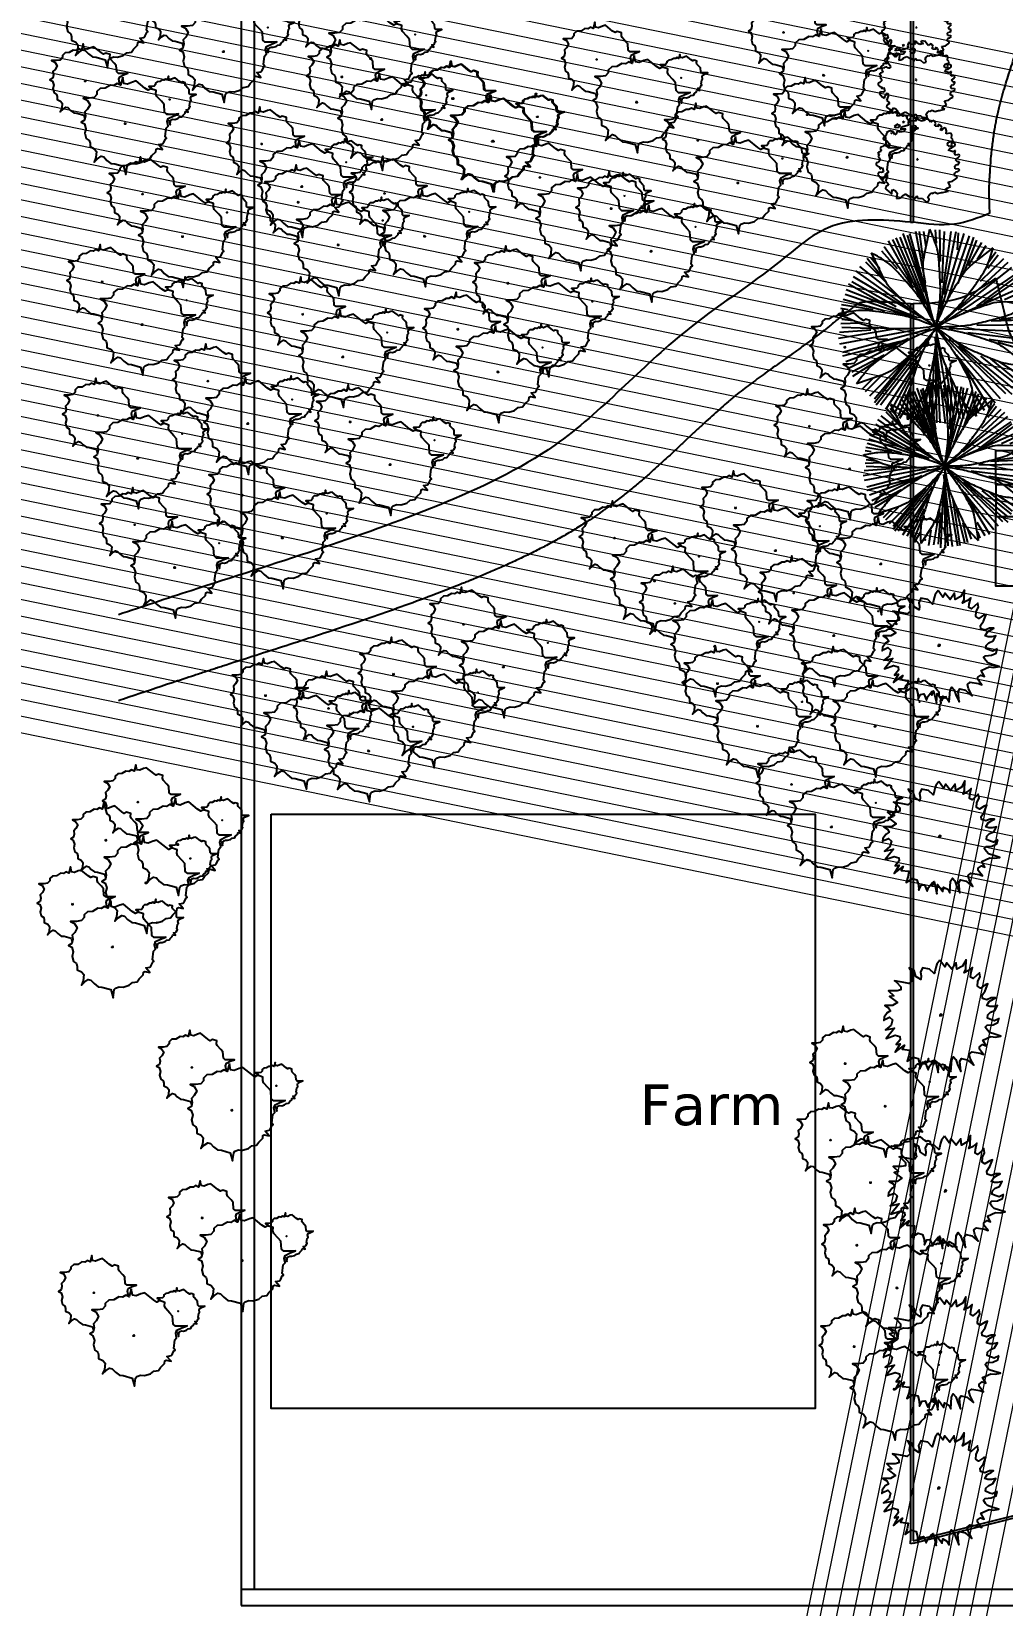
# Model space of a CAD drawing. Header units: millimetres. Extents: x -2023021 to 4454414, y -304659 to 993992.
# Drawn here: x -2023021 to -1963474, y -304659 to -208139 of the extents above; entities that cross this region are included whole.
import ezdxf

# ---------------------------------------------------------------- set-up
doc = ezdxf.new("R2010")
doc.units = ezdxf.units.MM
doc.header["$LTSCALE"] = 10
doc.header["$MEASUREMENT"] = 0
doc.layers.add('XL Transparent', color=253, linetype='Continuous')
doc.layers.add('zelen', color=69, linetype='Continuous')
doc.styles.get("Standard").update_dxf_attribs({"font": 'arial.ttf'})

# ---------------------------------------------------------------- blocks, each defined once
blk = doc.blocks.new('K12-2')
at = {"linetype": 'Continuous'}
for p, q in [((-110.2, 203.6), (-131.2, 190.2)), ((-131.2, 190.2), (-125.8, 183.5)), ((-125.8, 183.5), (-105.1, 186.5)), ((-111, 199.8), (-111, 199.8)), ((-95.4, 192.9), (-111, 199.8)), ((-105.1, 186.5), (-95.4, 192.9)), ((-88.1, 186.5), (-97.6, 176.8)), ((-67.3, 191.3), (-88.1, 186.5)), ((-75.8, 221.1), (-83.8, 215.1)), ((-83.8, 215.1), (-72.9, 214.1)), ((-72.9, 214.1), (-71.7, 220.1)), ((-47.9, 197.6), (-67.3, 191.3)), ((-44.2, 231.8), (-50.5, 213.2)), ((-50.5, 213.2), (-47.9, 197.6)), ((-39.4, 233.2), (-44.2, 231.8)), ((-36.4, 222.2), (-39.4, 233.2)), ((-7.3, 220.3), (-36.4, 222.2)), ((-21.4, 194.8), (-36.4, 183.8)), ((-36.4, 183.8), (-28.2, 170.2)), ((-3.9, 191.8), (-21.4, 194.8)), ((2.7, 240.4), (-16, 239.4)), ((-16, 239.4), (-2.9, 229.8)), ((-2.9, 229.8), (-7.3, 220.3)), ((-5.4, 176.8), (-3.9, 191.8)), ((8.5, 228.4), (2.7, 240.4)), ((26.9, 221), (8.5, 228.4)), ((49, 227.3), (26.9, 221)), ((37.2, 242.9), (32.8, 236)), ((32.8, 236), (49, 227.3)), ((63.4, 239.9), (37.2, 242.9)), ((60, 238.5), (63.4, 239.9)), ((78.2, 215.1), (60, 238.5)), ((93.3, 225.4), (78.2, 215.1)), ((104.7, 218.1), (93.3, 225.4)), ((104.4, 199), (110.7, 207.7)), ((106.8, 191.8), (104.4, 199)), ((110.7, 207.7), (104.7, 218.1)), ((128.2, 190), (106.8, 191.8)), ((138, 196), (121.7, 200.8)), ((121.7, 200.8), (128.2, 190)), ((135.7, 169.7), (144, 183.5)), ((144, 183.5), (138, 196)), ((-191.6, 127.6), (-198.2, 123.6)), ((-198.2, 123.6), (-192.1, 115.1)), ((-192.1, 115.1), (-186.3, 111.9)), ((-182.4, 133.1), (-191.6, 127.6)), ((-186.3, 111.9), (-175.4, 106.9)), ((-175.4, 145), (-182.4, 133.1)), ((-167.8, 158.9), (-178.2, 152.9)), ((-178.2, 152.9), (-177.3, 149.7)), ((-177.3, 149.7), (-175.4, 145)), ((-175.4, 106.9), (-161.2, 90.2)), ((-160.5, 162.6), (-167.8, 158.9)), ((-153.5, 166), (-160.5, 162.6)), ((-147.4, 162.3), (-153.5, 166)), ((-136.5, 159.1), (-147.4, 162.3)), ((-127.8, 140.5), (-136.5, 159.1)), ((-119.9, 146.4), (-127.8, 140.5)), ((-113.7, 163.2), (-119.9, 146.4)), ((-96.1, 157.5), (-113.7, 163.2)), ((-97.6, 176.8), (-63.8, 176.4)), ((-76.3, 160), (-96.1, 157.5)), ((-63.8, 176.4), (-76.3, 160)), ((-28.2, 170.2), (-12.6, 163.9)), ((-12.6, 163.9), (-5.4, 176.8)), ((145.4, 165.6), (135.7, 169.7)), ((157.2, 181.4), (145.4, 165.6)), ((167.4, 177.8), (157.2, 181.4)), ((171.9, 163.7), (167.4, 177.8)), ((170.3, 147.4), (171.9, 163.7)), ((194.8, 151.5), (170.3, 147.4)), ((176.5, 84.7), (184.3, 97.8)), ((184.3, 97.8), (204.7, 103.2)), ((202.5, 141.9), (194.8, 151.5)), ((200.1, 122.9), (202.5, 141.9)), ((211.3, 112.1), (200.1, 122.9)), ((206.5, 96.9), (200.9, 89.6)), ((204.7, 103.2), (211.3, 112.1)), ((222, 90), (206.5, 96.9)), ((-220, 39.8), (-228.5, 34.3)), ((-228.5, 34.3), (-219.3, 29.9)), ((-219.3, 29.9), (-225.6, 12.9)), ((-225.6, 12.9), (-218.6, 7.6)), ((-210.1, 44.4), (-220, 39.8)), ((-218.6, 7.6), (-213, -5.8)), ((-206.4, 74.1), (-213.7, 61.9)), ((-213.7, 61.9), (-206.6, 54.3)), ((-206.6, 54.3), (-210.1, 44.4)), ((-200.8, 69.6), (-206.4, 74.1)), ((-195, 75.5), (-200.8, 69.6)), ((-186.7, 79.2), (-195, 75.5)), ((-181.6, 78.5), (-186.7, 79.2)), ((-176.1, 74.4), (-181.6, 78.5)), ((-169, 72.7), (-176.1, 74.4)), ((-162.2, 73), (-169, 72.7)), ((-157.4, 80.3), (-162.2, 73)), ((-161.2, 90.2), (-157.4, 80.3)), ((6.3, 3.5), (0, 0)), ((0, 0), (2, -5.3)), ((5.1, -2.8), (8, 1.4)), ((188.7, 74.2), (176.5, 84.7)), ((181.9, 50.9), (194.6, 65.4)), ((183.9, 51.6), (181.9, 50.9)), ((204, 44.2), (183.9, 51.6)), ((204.5, 76.7), (188.7, 74.2)), ((194.6, 65.4), (203.8, 66.6)), ((200.9, 89.6), (198.2, 82.4)), ((198.2, 82.4), (204.5, 76.7)), ((203.8, 66.6), (222.9, 79)), ((210.8, 41.9), (204, 44.2)), ((224.6, 50.9), (210.8, 41.9)), ((218.3, 29.3), (224.6, 50.9)), ((229, 22.6), (218.3, 29.3)), ((222.9, 79), (222, 90)), ((225.2, -3), (235.1, 5.3)), ((242.8, 27), (229, 22.6)), ((235.1, 5.3), (248.9, 19.4)), ((248.9, 19.4), (242.8, 27)), ((-236.1, -22.1), (-236.3, -35.7)), ((-236.3, -35.7), (-224.6, -42.8)), ((-225.4, -18.7), (-236.1, -22.1)), ((-220.3, -75.8), (-226.3, -87.3)), ((-226.3, -87.3), (-211, -107.5)), ((-213, -5.8), (-225.4, -18.7)), ((-224.6, -42.8), (-216.4, -45.4)), ((-204.7, -78.3), (-220.3, -75.8)), ((-216.4, -45.4), (-213.2, -58.2)), ((-213.2, -58.2), (-201.3, -48.3)), ((-193.8, -74.2), (-204.7, -78.3)), ((-201.3, -48.3), (-199.7, -51.6)), ((-199.7, -51.6), (-193.8, -74.2)), ((-182.1, -94.6), (-179.7, -82.4)), ((-179.7, -82.4), (-172.2, -88.4)), ((-172.2, -88.4), (-172.2, -103.4)), ((2, -5.3), (5.1, -2.8)), ((217.3, -94.4), (220, -81.1)), ((220, -81.1), (228.8, -72.8)), ((220.7, -41.4), (229, -30.1)), ((222.5, -56), (220.7, -41.4)), ((242.9, -58), (222.5, -56)), ((235.1, -15.6), (225.2, -3)), ((228.8, -72.8), (237.1, -71.8)), ((229, -30.1), (240.7, -33.2)), ((247, -15.6), (235.1, -15.6)), ((237.1, -71.8), (248.7, -64.5)), ((240.7, -33.2), (247, -15.6)), ((248.7, -64.5), (242.9, -58)), ((-211, -107.5), (-195.5, -117.2)), ((-195.5, -117.2), (-190.7, -102)), ((-190.7, -102), (-182.1, -94.6)), ((-172.2, -103.4), (-183.1, -130.3)), ((-183.1, -130.3), (-170.9, -139.7)), ((-181.2, -159.5), (-182.9, -172.4)), ((-182.9, -172.4), (-162.4, -187.2)), ((-164.2, -150.3), (-181.2, -159.5)), ((-170.9, -139.7), (-164.2, -150.3)), ((-144.7, -186.7), (-138.7, -177)), ((-138.7, -177), (-124.3, -183.3)), ((165.1, -178.2), (175.1, -167.4)), ((183.1, -184.9), (165.1, -178.2)), ((175.1, -167.4), (194.5, -158)), ((181.4, -133.6), (206.7, -128)), ((194.5, -158), (181.4, -133.6)), ((206.7, -128), (225.9, -114.4)), ((233.4, -101.5), (217.3, -94.4)), ((225.9, -114.4), (232.4, -110.3)), ((232.4, -110.3), (233.4, -101.5)), ((-162.4, -187.2), (-144.5, -203.3)), ((-144.5, -203.3), (-144.7, -186.7)), ((-124.3, -183.3), (-113.9, -196.4)), ((-113.9, -196.4), (-118.2, -227.7)), ((-118.2, -227.7), (-103.4, -225.6)), ((-103.4, -225.6), (-87.6, -219.7)), ((-87.6, -219.7), (-85, -212.5)), ((-85, -212.5), (-63.4, -202.2)), ((-63.4, -202.2), (-60, -206.3)), ((-60, -206.3), (-40.6, -219.2)), ((-40.6, -219.2), (-32.1, -215.5)), ((-32.1, -215.5), (-15, -233)), ((-15, -233), (0.7, -213.7)), ((0.7, -213.7), (3.4, -226.1)), ((3.4, -226.1), (32.3, -227.9)), ((32.3, -227.9), (53.2, -247.3)), ((53.2, -247.3), (70.2, -243.2)), ((64.3, -218.5), (72.9, -207.5)), ((72.2, -232.3), (64.3, -218.5)), ((70.2, -243.2), (72.2, -232.3)), ((72.9, -207.5), (86.9, -196)), ((86.9, -196), (93.8, -199.9)), ((93.8, -199.9), (104, -192)), ((104, -192), (119.8, -199.8)), ((119.8, -199.8), (143.5, -194.3)), ((143.5, -194.3), (149.6, -193.4)), ((149.6, -193.4), (183.1, -184.9))]:
    blk.add_line(p, q, dxfattribs=at)
blk = doc.blocks.new('*U16')
for points in [[(0, 1540.256), (-77.4954, 1428.4452), (-106.5784, 1341.501), (-135.636, 1217.295), (-155.0162, 1167.6126), (-280.9748, 1291.8186), (-474.7514, 1329.0804), (-532.892, 1204.8744), (-513.5118, 1105.5096), (-523.1892, 1006.1194), (-658.8506, 1093.089), (-707.2884, 1254.5568), (-842.9244, 1329.0804), (-775.1064, 1204.8744), (-794.4866, 1093.089), (-765.429, 968.8576), (-852.6272, 894.334), (-1036.701, 931.5958), (-1249.8832, 968.8576), (-1191.7426, 931.5958), (-1075.4614, 807.3898), (-1075.4614, 720.4456), (-1182.0398, 695.6044), (-1414.5768, 695.6044), (-1269.238, 558.9524), (-1385.5192, 534.1112), (-1172.3624, 372.6434), (-1307.9984, 285.6992), (-1521.1552, 285.6992), (-1414.5768, 223.5962), (-1366.139, 136.652), (-1453.3372, 86.9442), (-1540.5354, -37.2618), (-1550.2382, -124.206), (-1501.775, -86.9442), (-1385.5192, -37.2618), (-1307.9984, -111.7854), (-1346.7588, -260.8326), (-1501.775, -385.064), (-1249.8832, -335.3816), (-1482.3948, -621.0554), (-1230.503, -534.1112), (-1104.5444, -571.373), (-1094.8416, -658.3172), (-1201.42, -794.9692), (-1094.8416, -770.128), (-1230.503, -1006.1194), (-978.5858, -807.3898), (-1036.701, -919.1752), (-823.5442, -944.0164), (-852.6272, -1105.4842), (-901.065, -1254.5568), (-726.6686, -1142.746), (-600.71, -1180.0078), (-561.9496, -1316.6598), (-552.2722, -1465.707), (-484.4542, -1329.0804), (-397.2306, -1316.6598), (-319.7352, -1490.5482), (-280.9748, -1391.1834), (-174.3964, -1254.5568), (-174.3964, -1353.9216), (-125.9586, -1229.7156), (-48.4378, -1565.0718), (-29.0576, -1304.2392), (116.2812, -1502.9688), (135.6614, -1378.7628), (251.9172, -1440.8658), (310.0578, -1540.2306), (329.438, -1217.295), (377.8758, -1130.3254), (445.6938, -1204.8744), (494.157, -1341.501), (581.3552, -1540.2306), (552.2722, -1254.5568), (600.71, -1180.0078), (755.7516, -1217.295), (891.3876, -1329.0804), (939.8254, -1366.3422), (842.9498, -1180.0078), (813.8668, -1055.8018), (891.3876, -993.6988), (1114.2472, -1030.9606), (1211.1228, -1068.2224), (1094.867, -919.1752), (1094.867, -857.0722), (1182.0652, -794.9692), (1278.9408, -832.231), (1191.7426, -670.7378), (1414.6022, -571.373), (1540.5608, -583.7936), (1685.8996, -558.9524), (1521.1806, -509.27), (1375.8418, -459.5876), (1317.7012, -397.4846), (1259.5606, -310.515), (1308.0238, -260.8326), (1472.7174, -248.412), (1608.3788, -186.309), (1637.4364, -74.5236)], [(1647.1392, -74.5236), (1511.4778, -136.6266), (1433.9824, -111.7854), (1317.7012, -62.103), (1327.404, 24.8412), (1404.8994, 99.3648), (1521.1806, 149.0726), (1598.676, 285.6992), (1482.4202, 260.858), (1385.5192, 260.858), (1298.321, 285.6992), (1366.139, 397.4846), (1472.7174, 459.5876), (1540.5608, 496.8494), (1424.2796, 496.8494), (1298.321, 447.167), (1182.0652, 484.4288), (1172.3624, 571.3984), (1259.5606, 695.6044), (1327.404, 881.9134), (1259.5606, 857.0722), (1123.9246, 770.128), (1046.4038, 819.8104), (1056.1066, 956.437), (1114.2472, 1080.6684), (1094.867, 1192.4538), (1017.3462, 1117.9302), (920.4452, 1030.9606), (852.6272, 1068.2478), (862.33, 1167.6126), (901.0904, 1341.501), (794.512, 1254.5568), (678.2308, 1192.4538), (716.9912, 1291.8186), (726.6686, 1552.6766), (629.793, 1378.7628), (474.7768, 1291.8186), (455.3966, 1465.7324), (329.438, 1291.8186), (184.0992, 1465.7324), (135.6614, 1353.9216), (0, 1540.256)]]:
    blk.add_lwpolyline(points)
blk.add_lwpolyline([(9.7028, 49.6824), (0, 0), (48.4378, 12.4206), (58.1406, 37.2618)], close=True)
blk = doc.blocks.new('Clump of Trees or Bushes - plan')
for points in [[(-10.993, 56.487), (-9.228, 58.426), (-10.144, 63.512), (-8.923, 67.033), (-3.43, 69.772), (2.673, 72.119), (-2.82, 71.728), (-10.449, 71.728), (-13.195, 74.075), (-13.806, 83.073), (-16.857, 86.594), (-22.045, 92.071), (-22.961, 94.81), (-22.656, 98.722), (-28.759, 100.678), (-31.811, 99.113), (-35.472, 101.461), (-45.543, 109.676), (-49.815, 108.503), (-55.308, 106.155), (-59.58, 106.938), (-60.801, 113.98), (-63.242, 104.982), (-67.209, 106.938), (-70.872, 104.59), (-74.839, 104.982), (-80.637, 101.461), (-86.435, 101.069), (-90.402, 97.548), (-90.402, 94.419), (-93.454, 90.898), (-98.947, 90.115), (-105.66, 90.115), (-101.083, 87.768), (-98.031, 82.682), (-100.778, 77.596), (-103.829, 74.466), (-103.219, 69.772), (-104.134, 65.077), (-108.102, 62.73), (-104.439, 60.774), (-102.609, 55.297), (-103.829, 50.211), (-102.303, 44.342), (-98.947, 41.995), (-98.031, 38.865), (-98.031, 34.953), (-93.148, 32.606), (-90.707, 29.476), (-91.317, 22.434), (-93.454, 17.348), (-89.487, 21.26), (-85.519, 23.999), (-82.468, 23.216), (-78.806, 19.304), (-74.228, 15.783), (-69.956, 15.392), (-59.886, 12.653), (-58.254, 7.074)], [(59.448, 5.262), (60.936, 4.858), (62.652, -1.011), (63.415, 4.858), (64.178, 5.836), (66.848, 6.814), (69.709, 6.569), (73.905, 7.792), (76.385, 9.748), (79.627, 10.237), (81.153, 12.438), (84.014, 15.127), (84.205, 17.084), (85.158, 17.573), (88.591, 16.839), (85.73, 20.262), (88.591, 20.751), (89.545, 21.974), (90.689, 24.174), (91.452, 24.663), (90.499, 25.886), (91.261, 31.999), (92.596, 33.466), (92.024, 36.645), (92.787, 38.845), (96.22, 40.557), (100.035, 42.024), (96.602, 41.779), (91.834, 41.779), (90.117, 43.246), (89.736, 48.871), (87.828, 51.071), (84.586, 54.494), (84.014, 56.206), (84.205, 58.651), (80.39, 59.873), (78.483, 58.895), (76.194, 60.362), (69.9, 65.497), (67.23, 64.764), (63.797, 63.297), (61.126, 63.786), (60.364, 68.187), (58.838, 62.563), (56.358, 63.786), (54.07, 62.319), (51.59, 62.563), (47.966, 60.362), (44.343, 60.118), (41.863, 57.917), (41.863, 55.961), (39.956, 53.761), (36.523, 53.272), (32.327, 53.272), (35.187, 51.805), (36.641, 49.381)]]:
    blk.add_lwpolyline(points)
for points in [[(-4.577, 66.508), (-7.629, 55.261), (-12.588, 57.706), (-17.166, 54.772), (-22.125, 55.261), (-29.372, 50.86), (-36.62, 50.371), (-41.579, 45.969), (-41.579, 42.057), (-45.393, 37.656), (-52.259, 36.678), (-60.651, 36.678), (-54.93, 33.743), (-51.115, 27.386), (-54.548, 21.029), (-58.363, 17.116), (-57.6, 11.248), (-58.744, 5.38), (-63.703, 2.446), (-59.126, 0), (-56.837, -6.846), (-58.363, -13.203), (-56.455, -20.539), (-52.259, -23.473), (-51.115, -27.385), (-51.115, -32.275), (-45.012, -35.21), (-41.96, -39.122), (-42.723, -47.924), (-45.393, -54.282), (-40.434, -49.391), (-35.475, -45.968), (-31.661, -46.946), (-27.083, -51.837), (-21.362, -56.238), (-16.021, -56.727), (-3.433, -60.15), (0, -71.887), (1.526, -60.15), (3.052, -58.194), (8.392, -56.238), (14.114, -56.727), (22.506, -54.282), (27.465, -50.369), (33.949, -49.391), (37.001, -44.99), (42.723, -39.611), (43.104, -35.699), (45.012, -34.721), (51.878, -36.188), (46.156, -29.341), (51.878, -28.363), (53.785, -25.918), (56.074, -21.517), (57.6, -20.539), (55.692, -18.094), (57.218, -5.868), (59.888, -2.934), (58.744, 3.424), (60.27, 7.825), (67.136, 11.248), (74.765, 14.182), (67.899, 13.693), (58.363, 13.693), (54.93, 16.627), (54.167, 27.875), (50.352, 32.276), (43.867, 39.123), (42.723, 42.546), (43.104, 47.436), (35.475, 49.882), (31.661, 47.925), (27.083, 50.86), (14.495, 61.129), (9.155, 59.662), (2.289, 56.728), (-3.052, 57.706)], [(-58.055, 61.947), (-58.97, 60.774), (-57.139, 60.774)], [(62.08, 35.667), (61.508, 34.933), (62.652, 34.933)], [(-1.144, 1.468), (-2.289, 0), (0, 0)]]:
    blk.add_lwpolyline(points, close=True)
blk = doc.blocks.new('T12')
for p, q in [((-0.135, 0.546), (-0.253, 1.17)), ((-0.164, 0.831), (-0.209, 1.17)), ((-0.127, 0.983), (-0.157, 1.17)), ((-0.002, 1.026), (-0.016, 1.187)), ((0.044, 0.804), (0.036, 1.187)), ((0.044, 0.225), (0.177, 1.17)), ((0.066, 0.546), (0.095, 1.17)), ((0.088, 0.404), (0.236, 1.17)), ((0.251, 0.946), (0.266, 1.152)), ((-0.284, 0.483), (-0.639, 0.983)), ((-0.298, 0.537), (-0.587, 1.053)), ((-0.143, 0.252), (-0.535, 1.071)), ((-0.149, 0.306), (-0.491, 1.09)), ((-0.023, 0.047), (-0.446, 1.098)), ((-0.149, 0.431), (-0.409, 1.143)), ((-0.097, 0.297), (-0.357, 1.125)), ((-0.143, 0.493), (-0.328, 1.143)), ((0.021, 0.11), (0.332, 1.143)), ((0.118, 0.297), (0.399, 1.116)), ((0.259, 0.537), (0.452, 1.098)), ((0.332, 0.67), (0.488, 1.063)), ((0.384, 0.751), (0.548, 1.036)), ((0.496, 0.831), (0.6, 1)), ((-0.602, 0.537), (-0.861, 0.795)), ((-0.668, 0.617), (-0.847, 0.839)), ((-0.691, 0.715), (-0.802, 0.849)), ((-0.476, 0.715), (-0.668, 0.929)), ((0.102, 0.092), (0.867, 0.795)), ((0.533, 0.563), (0.815, 0.839)), ((0.622, 0.724), (0.748, 0.884)), ((0.629, 0.795), (0.718, 0.92)), ((-0.068, 0.056), (-1.01, 0.617)), ((-0.328, 0.225), (-0.981, 0.689)), ((-0.387, 0.314), (-0.936, 0.742)), ((0.029, 0.02), (0.963, 0.653)), ((0.259, 0.217), (0.911, 0.732)), ((0.488, 0.261), (0.978, 0.626)), ((0.577, 0.297), (1.023, 0.6)), ((-0.298, 0.127), (-1.114, 0.404)), ((-0.232, 0.119), (-1.099, 0.458)), ((-0.595, 0.261), (-1.07, 0.528)), ((-0.491, 0.252), (-1.033, 0.555)), ((0.326, 0.181), (1.045, 0.501)), ((0.822, 0.341), (1.037, 0.439)), ((0.941, 0.341), (1.075, 0.386)), ((-1.077, 0.217), (-1.166, 0.234)), ((-0.773, 0.217), (-1.159, 0.279)), ((-0.632, 0.199), (-1.136, 0.341)), ((0.978, 0.181), (1.141, 0.225)), ((-0.936, 0.056), (-1.166, 0.047)), ((-1.01, 0.083), (-1.151, 0.1)), ((-0.706, -0.015), (-1.151, 0.003)), ((0.488, 0.03), (1.164, 0.038)), ((0.659, 0.083), (1.156, 0.1)), ((0.755, 0.1), (1.156, 0.154)), ((-0.491, -0.015), (-1.195, -0.131)), ((-0.276, -0.032), (-1.18, -0.202)), ((-0.802, -0.032), (-1.18, -0.059)), ((-0.075, -0.015), (-1.143, -0.3)), ((-0.446, -0.166), (-1.143, -0.345)), ((-0.394, -0.157), (-1.106, -0.415)), ((-0.342, -0.131), (-1.07, -0.495)), ((-0.091, -0.122), (-0.736, -0.941)), ((-0.023, -0.112), (0.102, -1.164)), ((-0.008, -0.157), (0.036, -1.155)), ((0.006, -0.131), (0.177, -1.155)), ((0.036, -0.042), (0.77, -0.861)), ((0.147, -0.007), (1.178, -0.05)), ((0.147, -0.131), (0.837, -0.798)), ((0.222, -0.166), (0.919, -0.736)), ((0.377, -0.059), (1.178, -0.157)), ((0.637, -0.139), (1.156, -0.219)), ((0.741, -0.176), (1.104, -0.282)), ((-0.639, -0.336), (-1.033, -0.54)), ((-0.284, -0.318), (-0.757, -0.915)), ((-0.335, -0.363), (-0.757, -0.87)), ((-0.187, -0.291), (-0.684, -0.941)), ((-0.031, -0.326), (-0.068, -1.182)), ((-0.016, -0.256), (-0.002, -1.155)), ((0.236, -0.326), (0.711, -0.915)), ((0.266, -0.219), (0.911, -0.808)), ((0.274, -0.371), (0.644, -0.985)), ((0.533, -0.345), (0.963, -0.692)), ((0.652, -0.38), (0.978, -0.647)), ((0.926, -0.282), (1.089, -0.318)), ((1, -0.345), (1.097, -0.353)), ((-0.699, -0.388), (-1.025, -0.594)), ((-0.379, -0.398), (-0.817, -0.834)), ((-0.232, -0.398), (-0.624, -0.995)), ((-0.261, -0.47), (-0.558, -1.012)), ((0.11, -0.487), (0.214, -1.146)), ((0.763, -0.415), (1.023, -0.585)), ((0.978, -0.47), (1.045, -0.513)), ((-0.78, -0.62), (-0.906, -0.746)), ((-0.684, -0.594), (-0.869, -0.781)), ((-0.305, -0.612), (-0.513, -1.039)), ((-0.32, -0.719), (-0.469, -1.075)), ((-0.083, -0.612), (-0.172, -1.137)), ((-0.068, -0.665), (-0.105, -1.127)), ((0.162, -0.612), (0.28, -1.102)), ((-0.209, -0.923), (-0.246, -1.146)), ((0.259, -0.816), (0.326, -1.102)), ((0.318, -0.896), (0.377, -1.057)), ((0.459, -0.808), (0.577, -1.003)), ((0.473, -0.95), (0.504, -1.039)), ((-0.365, -0.958), (-0.454, -1.102))]:
    blk.add_line(p, q)
for points in [[(-0.014, 0.011, -0.018232), (-0.094, 0.29, -0.024654), (-0.135, 0.501, -0.00785), (-0.167, 0.754, -0.014321), (-0.149, 0.893), (-0.083, 1.195)], [(-0.014, 0.011, 0.025596), (0.035, 0.302, 0.037835), (0.044, 0.501, 0.00676), (0.033, 0.716, 0.00961), (0.021, 0.866, 0.051445), (-0.004, 0.99, 0.029602), (-0.083, 1.195)], [(-0.014, 0.011, 0.025596), (0.209, 0.204, 0.037835), (0.342, 0.353, 0.00676), (0.47, 0.525, 0.00961), (0.556, 0.649, 0.051445), (0.616, 0.761, 0.029602), (0.685, 0.969)], [(-0.014, 0.011, -0.018232), (0.102, 0.277, -0.024654), (0.204, 0.466, -0.00785), (0.34, 0.682, -0.014321), (0.442, 0.778), (0.685, 0.969)], [(-0.013, 0.012, 0.025596), (-0.151, 0.272, 0.037835), (-0.266, 0.435, 0.00676), (-0.406, 0.599, 0.00961), (-0.508, 0.71, 0.051445), (-0.603, 0.793, 0.029602), (-0.791, 0.907)], [(-0.013, 0.012, -0.018232), (-0.246, 0.184, -0.024654), (-0.408, 0.326, -0.00785), (-0.588, 0.506, -0.014321), (-0.659, 0.628), (-0.791, 0.907)], [(-0.021, 0.014, 0.025596), (-0.298, 0.116, 0.037835), (-0.492, 0.161, 0.00676), (-0.705, 0.191, 0.00961), (-0.855, 0.207, 0.051445), (-0.982, 0.205, 0.029602), (-1.198, 0.166)], [(-0.005, 0.013, -0.018232), (0.254, 0.145, -0.024654), (0.452, 0.226, -0.00785), (0.694, 0.307, -0.014321), (0.835, 0.316), (1.144, 0.309)], [(-0.005, 0.013, 0.025596), (0.29, 0.021, 0.037835), (0.487, 0.051, 0.00676), (0.695, 0.103, 0.00961), (0.841, 0.144, 0.051445), (0.958, 0.193, 0.029602), (1.144, 0.309)], [(-0.021, 0.014, -0.018232), (-0.31, -0.013, -0.024654), (-0.525, -0.014, -0.00785), (-0.78, 0.001, -0.014321), (-0.913, 0.044), (-1.198, 0.166)], [(0, 0.013, 0.025596), (-0.149, -0.241, 0.037835), (-0.228, -0.424, 0.00676), (-0.294, -0.628, 0.00961), (-0.336, -0.774, 0.051445), (-0.357, -0.899, 0.029602), (-0.356, -1.118)], [(0, 0.013, -0.018232), (-0.025, -0.276, -0.024654), (-0.061, -0.487, -0.00785), (-0.121, -0.736, -0.014321), (-0.187, -0.86), (-0.356, -1.118)], [(-0.014, 0.005, 0.025596), (0.045, -0.283, 0.037835), (0.11, -0.472, 0.00676), (0.198, -0.668, 0.00961), (0.264, -0.804, 0.051445), (0.332, -0.911, 0.029602), (0.48, -1.073)], [(-0.014, 0.005, -0.018232), (0.161, -0.226, -0.024654), (0.276, -0.407, -0.00785), (0.398, -0.632, -0.014321), (0.432, -0.768), (0.48, -1.073)], [(-0.003, 0.002, 0.025596), (0.236, -0.17, 0.037835), (0.411, -0.266, 0.00676), (0.609, -0.351, 0.00961), (0.749, -0.407, 0.051445), (0.872, -0.438, 0.029602), (1.09, -0.458)], [(-0.003, 0.002, -0.018232), (0.283, -0.05, -0.024654), (0.49, -0.106, -0.00785), (0.731, -0.188, -0.014321), (0.849, -0.266), (1.09, -0.458)], [(0, -0.005, 0.025596), (-0.273, -0.115, 0.037835), (-0.447, -0.212, 0.00676), (-0.625, -0.333, 0.00961), (-0.747, -0.423, 0.051445), (-0.839, -0.509, 0.029602), (-0.973, -0.683)], [(0, -0.005, -0.018232), (-0.196, -0.219, -0.024654), (-0.354, -0.364, -0.00785), (-0.553, -0.524, -0.014321), (-0.681, -0.582), (-0.973, -0.683)]]:
    blk.add_lwpolyline(points, format="xyb")

msp = doc.modelspace()

# ---------------------------------------------------------------- linework, layer by layer
at = {"transparency": 33554687}
for p, q in [((-2010170, -179307), (-2010170, -304659)), ((-2009363, -179329), (-2009370, -303658)), ((-1969113, -192097), (-1969113, -219833)), ((-1968963, -192097), (-1968963, -219833)), ((-1969113, -219833), (-1968963, -219833)), ((-1969113, -224833), (-1969113, -300688)), ((-1969113, -224833), (-1968963, -224833)), ((-1968963, -224833), (-1968963, -300688)), ((-1968963, -300688), (-1884855, -279585)), ((-1968927, -300834), (-1884819, -279730)), ((-1969113, -300881), (-1969113, -300688)), ((-1968927, -300834), (-1969113, -300881)), ((-2010170, -303659), (-1870791, -303659)), ((-2010170, -304659), (-1870791, -304659))]:
    msp.add_line(p, q, dxfattribs=at)
for points in [[(-1963877, -233830), (-1960162, -233830), (-1960162, -235945), (-1963877, -235945)], [(-1960162, -235945), (-1963877, -235945), (-1963877, -237879), (-1960162, -237879)], [(-1963877, -237879), (-1960162, -237879), (-1960162, -242148), (-1963877, -242148)], [(-2008328, -256132), (-1974961, -256132), (-1974961, -292579), (-2008328, -292579)]]:
    msp.add_lwpolyline(points, close=True, dxfattribs=at)
for points, knots in [([(-1964245, -219287), (-1964298, -217908), (-1964294, -217815), (-1964287, -217648), (-1964284, -217573), (-1964278, -217457), (-1964276, -217416), (-1964272, -217342), (-1964271, -217309), (-1964267, -217244), (-1964266, -217211), (-1964260, -217113), (-1964257, -217047), (-1964245, -216850), (-1964237, -216719), (-1964210, -216312), (-1964188, -216035), (-1964136, -215481), (-1964106, -215203), (-1964035, -214647), (-1963995, -214368), (-1963938, -214034), (-1963928, -213978), (-1963898, -213811), (-1963877, -213699), (-1963850, -213560), (-1963844, -213533), (-1963835, -213487), (-1963831, -213468), (-1963824, -213434), (-1963821, -213418), (-1963814, -213387), (-1963811, -213372), (-1963801, -213326), (-1963795, -213295), (-1963774, -213203), (-1963761, -213142), (-1963719, -212959), (-1963689, -212838), (-1963607, -212508), (-1963551, -212301), (-1963436, -211889), (-1963376, -211686), (-1963254, -211281), (-1963191, -211080), (-1963065, -210680), (-1963001, -210482), (-1962873, -210087), (-1962810, -209890), (-1962684, -209499), (-1962622, -209304), (-1962558, -209096), (-1962553, -209082), (-1962546, -209057), (-1962542, -209045), (-1962535, -209022), (-1962531, -209011), (-1962521, -208976), (-1962514, -208953), (-1962492, -208883), (-1962478, -208837), (-1962436, -208697), (-1962407, -208604), (-1962327, -208336), (-1962275, -208161), (-1962169, -207809), (-1962115, -207632), (-1962005, -207277), (-1961948, -207098), (-1961831, -206741), (-1961770, -206562), (-1961643, -206203), (-1961577, -206024), (-1961438, -205667), (-1961364, -205488), (-1961209, -205133), (-1961126, -204956), (-1961020, -204742), (-1961001, -204705), (-1960974, -204652), (-1960967, -204637), (-1960952, -204609), (-1960945, -204596), (-1960925, -204556), (-1960910, -204529), (-1960867, -204447), (-1960838, -204394), (-1960749, -204233), (-1960688, -204128), (-1960564, -203920), (-1960501, -203817), (-1960346, -203570), (-1960252, -203427), (-1960062, -203146), (-1959966, -203008), (-1959771, -202734), (-1959672, -202599), (-1959475, -202332), (-1959375, -202200), (-1959177, -201937), (-1959078, -201807), (-1958880, -201548), (-1958782, -201419), (-1958588, -201163), (-1958492, -201035), (-1958385, -200891), (-1958373, -200875), (-1958354, -200849), (-1958347, -200839), (-1958324, -200808), (-1958309, -200788), (-1958279, -200747), (-1958264, -200726), (-1958219, -200665), (-1958189, -200624), (-1958099, -200500), (-1958039, -200416), (-1957857, -200162), (-1957736, -199990), (-1957492, -199643), (-1957369, -199469), (-1957122, -199118), (-1956998, -198942), (-1956745, -198590), (-1956618, -198414), (-1956357, -198064), (-1956225, -197889), (-1955954, -197542), (-1955816, -197370), (-1955532, -197029), (-1955386, -196860), (-1955111, -196556), (-1954982, -196419), (-1954718, -196149), (-1954582, -196017), (-1954303, -195758), (-1954159, -195631), (-1953863, -195384), (-1953711, -195264), (-1953541, -195137), (-1953526, -195126), (-1953503, -195109), (-1953493, -195102), (-1953475, -195088), (-1953466, -195082), (-1953449, -195070), (-1953441, -195064), (-1953415, -195045), (-1953398, -195033), (-1953347, -194997), (-1953313, -194973), (-1953210, -194902), (-1953141, -194855), (-1952964, -194738), (-1952856, -194669), (-1952639, -194534), (-1952530, -194468), (-1952314, -194339), (-1952206, -194276), (-1951992, -194152), (-1951886, -194091), (-1951675, -193970), (-1951570, -193911), (-1951364, -193792), (-1951262, -193733), (-1951062, -193616), (-1950963, -193557), (-1950770, -193439), (-1950675, -193380), (-1950489, -193261), (-1950399, -193201), (-1950223, -193080), (-1950138, -193019), (-1949972, -192895), (-1949892, -192832), (-1949752, -192717), (-1949691, -192665), (-1949574, -192559), (-1949517, -192505), (-1949407, -192396), (-1949355, -192340), (-1949293, -192272), (-1949283, -192261), (-1949252, -192226), (-1949232, -192202), (-1949202, -192167), (-1949192, -192154), (-1949176, -192135), (-1949171, -192128), (-1949159, -192113), (-1949153, -192105), (-1949147, -192098), (-1949146, -192097), (-1949146, -192097)], [0, 0, 0, 0, 2562.523836, 2562.523836, 2783.053407, 2783.053407, 2904.339792, 2904.339792, 3000.442465, 3000.442465, 3096.545137, 3096.545137, 3288.750482, 3288.750482, 3673.161171, 3673.161171, 4476.589252, 4476.589252, 5280.017333, 5280.017333, 6083.445413, 6083.445413, 6244.797168, 6244.797168, 6567.500678, 6567.500678, 6645.604109, 6645.604109, 6700.570085, 6700.570085, 6745.117446, 6745.117446, 6789.664808, 6789.664808, 6878.75953, 6878.75953, 7056.948974, 7056.948974, 7413.327864, 7413.327864, 8031.863747, 8031.863747, 8650.39963, 8650.39963, 9268.935513, 9268.935513, 9887.471396, 9887.471396, 10506.00728, 10506.00728, 11124.543163, 11124.543163, 11168.363314, 11168.363314, 11205.023369, 11205.023369, 11241.683424, 11241.683424, 11315.003534, 11315.003534, 11461.643754, 11461.643754, 11754.924194, 11754.924194, 12297.185013, 12297.185013, 12839.445831, 12839.445831, 13381.706649, 13381.706649, 13923.967467, 13923.967467, 14466.228285, 14466.228285, 15008.489103, 15008.489103, 15550.749921, 15550.749921, 15667.157186, 15667.157186, 15714.188382, 15714.188382, 15753.836245, 15753.836245, 15838.514762, 15838.514762, 16007.871797, 16007.871797, 16346.585868, 16346.585868, 16685.299938, 16685.299938, 17168.436548, 17168.436548, 17651.573159, 17651.573159, 18134.709769, 18134.709769, 18617.84638, 18617.84638, 19100.98299, 19100.98299, 19584.119601, 19584.119601, 20067.256211, 20067.256211, 20127.500312, 20127.500312, 20166.122815, 20166.122815, 20243.36782, 20243.36782, 20320.612825, 20320.612825, 20475.102835, 20475.102835, 20784.082855, 20784.082855, 21413.510321, 21413.510321, 22042.937786, 22042.937786, 22672.365252, 22672.365252, 23301.792717, 23301.792717, 23931.220183, 23931.220183, 24560.647649, 24560.647649, 25190.075114, 25190.075114, 25716.893592, 25716.893592, 26243.71207, 26243.71207, 26770.530547, 26770.530547, 27297.349025, 27297.349025, 27344.583858, 27344.583858, 27376.867395, 27376.867395, 27405.164037, 27405.164037, 27433.460679, 27433.460679, 27490.053964, 27490.053964, 27603.240532, 27603.240532, 27829.613669, 27829.613669, 28185.323504, 28185.323504, 28541.03334, 28541.03334, 28896.743176, 28896.743176, 29252.453011, 29252.453011, 29608.162847, 29608.162847, 29963.872682, 29963.872682, 30319.582518, 30319.582518, 30675.292353, 30675.292353, 31031.002189, 31031.002189, 31386.712024, 31386.712024, 31742.42186, 31742.42186, 32030.950107, 32030.950107, 32319.478354, 32319.478354, 32608.006601, 32608.006601, 32666.983059, 32666.983059, 32784.935975, 32784.935975, 32845.575155, 32845.575155, 32881.830904, 32881.830904, 32918.086653, 32918.086653, 32918.927677, 32918.927677, 32918.927677, 32918.927677]), ([(-1969113, -219833), (-1970887, -219686), (-1973887, -219438), (-1978004, -223118), (-1984008, -226852), (-1989847, -233520), (-2000469, -238450), (-2009631, -241218), (-2016205, -243410), (-2017691, -243908)], [0, 0, 0, 0, 5058.501791, 8557.369829, 15881.718845, 26503.86908, 34486.732742, 50579.814726, 55280.085156, 55280.085156, 55280.085156, 55280.085156]), ([(-1963897, -223265), (-1963718, -223928), (-1963405, -225087), (-1963081, -226854), (-1962010, -228362), (-1960273, -229351), (-1958181, -230625), (-1956018, -232386), (-1953525, -234879), (-1950405, -237132), (-1947204, -240173), (-1943401, -242355), (-1939561, -244817), (-1935815, -247130), (-1931900, -248979), (-1928264, -250665), (-1924384, -251138), (-1921018, -253530), (-1917547, -255119), (-1913952, -256615), (-1910356, -258355), (-1905773, -259193), (-1901007, -261173), (-1896519, -263432), (-1892797, -266221), (-1890066, -269857), (-1890051, -275306), (-1886875, -276866), (-1884855, -277458)], [0, 0, 0, 0, 2063.823657, 3606.465728, 5340.187271, 7393.784365, 9541.594258, 12699.521451, 15723.357676, 20108.075704, 24215.274742, 28912.299227, 33190.280597, 37919.804382, 42093.974112, 46185.34795, 49884.43316, 53552.658735, 58333.850037, 61347.919074, 65238.55489, 70260.016117, 75208.377791, 80670.070861, 85305.285944, 89058.03669, 93999.478016, 99726.130588, 99726.130588, 99726.130588, 99726.130588]), ([(-1972218, -224780), (-1972221, -224781), (-1972226, -224783), (-1972241, -224791), (-1972250, -224796), (-1972273, -224809), (-1972287, -224817), (-1972318, -224835), (-1972336, -224846), (-1972375, -224871), (-1972397, -224885), (-1972444, -224916), (-1972469, -224933), (-1972523, -224970), (-1972552, -224991), (-1972612, -225035), (-1972644, -225058), (-1972712, -225108), (-1972747, -225135), (-1972821, -225191), (-1972859, -225221), (-1972939, -225284), (-1972980, -225316), (-1973066, -225385), (-1973110, -225420), (-1973201, -225494), (-1973249, -225532), (-1973346, -225611), (-1973396, -225652), (-1973499, -225736), (-1973552, -225779), (-1973661, -225868), (-1973717, -225913), (-1973788, -225970), (-1973800, -225981), (-1973839, -226012), (-1973866, -226033), (-1973897, -226058), (-1973901, -226062), (-1973910, -226069), (-1973914, -226072), (-1973923, -226079), (-1973927, -226083), (-1973940, -226093), (-1973949, -226100), (-1973974, -226120), (-1973991, -226134), (-1974043, -226175), (-1974077, -226202), (-1974179, -226282), (-1974247, -226336), (-1974450, -226494), (-1974585, -226598), (-1974910, -226846), (-1975099, -226987), (-1975473, -227264), (-1975659, -227400), (-1976025, -227665), (-1976206, -227795), (-1976563, -228050), (-1976739, -228176), (-1977086, -228422), (-1977257, -228543), (-1977593, -228782), (-1977758, -228900), (-1978082, -229133), (-1978242, -229248), (-1978554, -229476), (-1978707, -229589), (-1979007, -229813), (-1979154, -229925), (-1979440, -230146), (-1979581, -230256), (-1979728, -230374), (-1979739, -230383), (-1979758, -230398), (-1979766, -230405), (-1979779, -230415), (-1979784, -230420), (-1979795, -230428), (-1979800, -230432), (-1979816, -230445), (-1979826, -230454), (-1979858, -230479), (-1979879, -230496), (-1979941, -230547), (-1979983, -230582), (-1980110, -230687), (-1980194, -230757), (-1980427, -230954), (-1980576, -231083), (-1980876, -231346), (-1981028, -231481), (-1981334, -231756), (-1981488, -231897), (-1981800, -232184), (-1981958, -232330), (-1982277, -232626), (-1982438, -232777), (-1982764, -233083), (-1982929, -233238), (-1983264, -233551), (-1983433, -233709), (-1983777, -234029), (-1983951, -234190), (-1984305, -234515), (-1984484, -234679), (-1984849, -235007), (-1985034, -235172), (-1985412, -235503), (-1985604, -235668), (-1985995, -235999), (-1986194, -236165), (-1986600, -236495), (-1986807, -236659), (-1987229, -236986), (-1987444, -237148), (-1987712, -237344), (-1987760, -237379), (-1987837, -237434), (-1987865, -237454), (-1987918, -237492), (-1987943, -237510), (-1987994, -237547), (-1988021, -237566), (-1988067, -237599), (-1988087, -237613), (-1988127, -237641), (-1988147, -237655), (-1988207, -237696), (-1988247, -237724), (-1988367, -237806), (-1988447, -237861), (-1988687, -238023), (-1988847, -238129), (-1989266, -238399), (-1989524, -238559), (-1990041, -238871), (-1990300, -239023), (-1990819, -239316), (-1991079, -239459), (-1991599, -239736), (-1991858, -239870), (-1992377, -240132), (-1992637, -240259), (-1993154, -240507), (-1993412, -240628), (-1993927, -240864), (-1994184, -240978), (-1994696, -241203), (-1994950, -241313), (-1995457, -241528), (-1995710, -241633), (-1995994, -241750), (-1996028, -241764), (-1996084, -241787), (-1996106, -241796), (-1996151, -241814), (-1996174, -241823), (-1996241, -241851), (-1996286, -241869), (-1996421, -241924), (-1996511, -241960), (-1996780, -242069), (-1996959, -242140), (-1997498, -242353), (-1997856, -242493), (-1998850, -242873), (-1999484, -243109), (-2000751, -243568), (-2001383, -243791), (-2002643, -244229), (-2003272, -244443), (-2004526, -244863), (-2005151, -245069), (-2006397, -245476), (-2007017, -245677), (-2008254, -246076), (-2008870, -246274), (-2010095, -246668), (-2010706, -246865), (-2011428, -247100), (-2011543, -247138), (-2011686, -247184), (-2011715, -247194), (-2011772, -247212), (-2011800, -247222), (-2011886, -247250), (-2011943, -247268), (-2012114, -247324), (-2012229, -247362), (-2012571, -247474), (-2012800, -247550), (-2013486, -247776), (-2013944, -247928), (-2015282, -248374), (-2016164, -248669), (-2017262, -249038), (-2017477, -249110), (-2017691, -249181)], [5278.901827, 5278.901827, 5278.901827, 5278.901827, 5474.519003, 5474.519003, 5670.136179, 5670.136179, 5865.753355, 5865.753355, 6061.370532, 6061.370532, 6256.987708, 6256.987708, 6452.604884, 6452.604884, 6648.22206, 6648.22206, 6843.839236, 6843.839236, 7039.456412, 7039.456412, 7235.073588, 7235.073588, 7430.690765, 7430.690765, 7626.307941, 7626.307941, 7821.925117, 7821.925117, 8017.542293, 8017.542293, 8213.159469, 8213.159469, 8408.776645, 8408.776645, 8452.239265, 8452.239265, 8539.164504, 8539.164504, 8554.244728, 8554.244728, 8568.184748, 8568.184748, 8582.124768, 8582.124768, 8610.004808, 8610.004808, 8665.764888, 8665.764888, 8777.285047, 8777.285047, 9000.325367, 9000.325367, 9446.406006, 9446.406006, 10080.286921, 10080.286921, 10714.167837, 10714.167837, 11348.048753, 11348.048753, 11981.929668, 11981.929668, 12615.810584, 12615.810584, 13249.691499, 13249.691499, 13883.572415, 13883.572415, 14517.45333, 14517.45333, 15151.334246, 15151.334246, 15785.215162, 15785.215162, 15834.459682, 15834.459682, 15872.613456, 15872.613456, 15896.947643, 15896.947643, 15921.281829, 15921.281829, 15969.950202, 15969.950202, 16067.286948, 16067.286948, 16261.960439, 16261.960439, 16651.307422, 16651.307422, 17327.180434, 17327.180434, 18003.053447, 18003.053447, 18678.926459, 18678.926459, 19354.799472, 19354.799472, 20030.672484, 20030.672484, 20706.545497, 20706.545497, 21382.41851, 21382.41851, 22058.291522, 22058.291522, 22734.164535, 22734.164535, 23410.037547, 23410.037547, 24085.91056, 24085.91056, 24761.783572, 24761.783572, 25437.656585, 25437.656585, 26113.529597, 26113.529597, 26260.768891, 26260.768891, 26345.693049, 26345.693049, 26421.58116, 26421.58116, 26501.400451, 26501.400451, 26561.074588, 26561.074588, 26620.748725, 26620.748725, 26740.096999, 26740.096999, 26978.793548, 26978.793548, 27456.186646, 27456.186646, 28218.729185, 28218.729185, 28981.271724, 28981.271724, 29743.814263, 29743.814263, 30506.356803, 30506.356803, 31268.899342, 31268.899342, 32031.441881, 32031.441881, 32793.98442, 32793.98442, 33556.52696, 33556.52696, 34319.069499, 34319.069499, 34421.379748, 34421.379748, 34489.781704, 34489.781704, 34558.183659, 34558.183659, 34694.98757, 34694.98757, 34968.595391, 34968.595391, 35515.811034, 35515.811034, 36610.24232, 36610.24232, 38550.065371, 38550.065371, 40489.888423, 40489.888423, 42429.711474, 42429.711474, 44369.534526, 44369.534526, 46309.357577, 46309.357577, 48249.180629, 48249.180629, 50189.00368, 50189.00368, 50556.953583, 50556.953583, 50648.282852, 50648.282852, 50739.61212, 50739.61212, 50922.270657, 50922.270657, 51287.58773, 51287.58773, 52018.221877, 52018.221877, 53479.49017, 53479.49017, 56279.182257, 56279.182257, 56956.566849, 56956.566849, 56956.566849, 56956.566849]), ([(-1969113, -224833), (-1969624, -224808), (-1969720, -224800), (-1969906, -224785), (-1969997, -224778), (-1970175, -224764), (-1970261, -224757), (-1970430, -224745), (-1970512, -224740), (-1970671, -224730), (-1970748, -224726), (-1970897, -224718), (-1970969, -224715), (-1971107, -224710), (-1971174, -224708), (-1971301, -224706), (-1971362, -224706), (-1971479, -224706), (-1971534, -224707), (-1971638, -224709), (-1971687, -224711), (-1971778, -224716), (-1971821, -224719), (-1971900, -224725), (-1971936, -224729), (-1971996, -224736), (-1972021, -224739), (-1972066, -224746), (-1972086, -224749), (-1972123, -224756), (-1972139, -224759), (-1972166, -224765), (-1972177, -224768), (-1972196, -224773), (-1972203, -224775), (-1972213, -224778), (-1972217, -224779), (-1972218, -224780)], [0, 0, 0, 0, 278.40633, 278.40633, 556.812661, 556.812661, 835.218991, 835.218991, 1113.625321, 1113.625321, 1392.031652, 1392.031652, 1670.437982, 1670.437982, 1948.844312, 1948.844312, 2227.250643, 2227.250643, 2505.656973, 2505.656973, 2784.063303, 2784.063303, 3062.469634, 3062.469634, 3340.875964, 3340.875964, 3571.966431, 3571.966431, 3803.056897, 3803.056897, 4034.147363, 4034.147363, 4265.23783, 4265.23783, 4496.328296, 4496.328296, 4695.190477, 4695.190477, 4695.190477, 4695.190477])]:
    msp.add_open_spline(points, degree=3, knots=knots, dxfattribs=at)
for points in [[(-1964245, -219287), (-1966422, -219950), (-1968963, -219833)], [(-1963897, -223265), (-1965991, -224468), (-1968963, -224833)]]:
    msp.add_spline(points, degree=3, dxfattribs=at)
at = {"layer": 'XL Transparent', "lineweight": 5, "ltscale": 10, "transparency": 33554521}
for p, direction in [((-1954890, -204848), (-0.20088117, -0.97961562)), ((-1954109, -205008), (-0.20088117, -0.97961562)), ((-1953129, -205209), (-0.20088117, -0.97961562)), ((-1952150, -205410), (-0.20088117, -0.97961562)), ((-1951170, -205611), (-0.20088117, -0.97961562)), ((-1950190, -205812), (-0.20088117, -0.97961562)), ((-1949211, -206012), (-0.20088117, -0.97961562)), ((-1948231, -206213), (-0.20088117, -0.97961562)), ((-1947251, -206414), (-0.20088117, -0.97961562)), ((-1946272, -206615), (-0.20088117, -0.97961562)), ((-1945292, -206816), (-0.20088117, -0.97961562)), ((-1944313, -207017), (-0.20088117, -0.97961562)), ((-1933699, -215474), (0.9796156, -0.2008812)), ((-1933900, -216454), (0.9796156, -0.2008812)), ((-1934101, -217433), (0.9796156, -0.2008812)), ((-1934302, -218413), (0.9796156, -0.2008812)), ((-1934503, -219392), (0.9796156, -0.2008812)), ((-1934704, -220372), (0.9796156, -0.2008812)), ((-1934905, -221352), (0.9796156, -0.2008812)), ((-1935105, -222331), (0.9796156, -0.2008812)), ((-1935306, -223311), (0.9796156, -0.2008812)), ((-1935507, -224291), (0.9796156, -0.2008812)), ((-1935708, -225270), (0.9796156, -0.2008812)), ((-1935909, -226250), (0.9796156, -0.2008812)), ((-1936110, -227229), (0.9796156, -0.2008812)), ((-1936311, -228209), (0.9796156, -0.2008812)), ((-1936512, -229189), (0.9796156, -0.2008812)), ((-1936712, -230168), (0.9796156, -0.2008812)), ((-1936913, -231148), (0.9796156, -0.2008812)), ((-1937114, -232127), (0.9796156, -0.2008812)), ((-1937315, -233107), (0.9796156, -0.2008812)), ((-1937516, -234087), (0.9796156, -0.2008812)), ((-1937717, -235066), (0.9796156, -0.2008812)), ((-1937918, -236046), (0.9796156, -0.2008812)), ((-1938119, -237026), (0.9796156, -0.2008812)), ((-1938320, -238005), (0.9796156, -0.2008812)), ((-1938520, -238985), (0.9796156, -0.2008812)), ((-1938721, -239964), (0.9796156, -0.2008812)), ((-1938922, -240944), (0.9796156, -0.2008812)), ((-1939123, -241924), (0.9796156, -0.2008812)), ((-1939324, -242903), (0.9796156, -0.2008812)), ((-1939525, -243883), (0.9796156, -0.2008812)), ((-1939726, -244862), (0.9796156, -0.2008812)), ((-1939927, -245842), (0.9796156, -0.2008812)), ((-1940127, -246822), (0.9796156, -0.2008812)), ((-1940328, -247801), (0.9796156, -0.2008812)), ((-1940529, -248781), (0.9796156, -0.2008812)), ((-1940730, -249761), (0.9796156, -0.2008812)), ((-1940931, -250740), (0.9796156, -0.2008812)), ((-1941132, -251720), (0.9796156, -0.2008812)), ((-1941333, -252699), (0.9796156, -0.2008812)), ((-1941534, -253679), (0.9796156, -0.2008812)), ((-1941735, -254659), (0.9796156, -0.2008812)), ((-1941935, -255638), (0.9796156, -0.2008812)), ((-1942136, -256618), (0.9796156, -0.2008812)), ((-1942337, -257597), (0.9796156, -0.2008812)), ((-1942538, -258577), (0.9796156, -0.2008812)), ((-1942739, -259557), (0.9796156, -0.2008812)), ((-1942940, -260536), (0.9796156, -0.2008812)), ((-1943141, -261516), (0.9796156, -0.2008812)), ((-1943342, -262496), (0.9796156, -0.2008812)), ((-1943542, -263475), (0.9796156, -0.2008812)), ((-1943743, -264455), (0.9796156, -0.2008812)), ((-1943944, -265434), (0.9796156, -0.2008812)), ((-1944145, -266414), (0.9796156, -0.2008812)), ((-1944346, -267394), (0.9796156, -0.2008812))]:
    msp.add_xline(p, direction, dxfattribs=at)

# ---------------------------------------------------------------- block references
at = {"transparency": 33554687}
for p, xscale, yscale, zscale in [((-1967507, -226301), 5048.356903440827, 5048.356903440827, 5048.356903440827), ((-1966988, -234829), 4206.960210228483, 4206.960210228483, 4206.960210228483)]:
    msp.add_blockref('T12', p, dxfattribs=dict(at, xscale=xscale, yscale=yscale, zscale=zscale))
at = {"layer": 'zelen', "transparency": 33554687}
for name, p, xscale, yscale, zscale in [('Clump of Trees or Bushes - plan', (-2018360, -207278), 43.11638107232748, 43.11638107232748, 43.11638107232748), ('Clump of Trees or Bushes - plan', (-2011199, -209392), 43.11638107232748, 43.11638107232748, 43.11638107232748), ('Clump of Trees or Bushes - plan', (-2002166, -209825), 43.11638107232748, 43.11638107232748, 43.11638107232748), ('Clump of Trees or Bushes - plan', (-1974395, -210831), 43.11638107232748, 43.11638107232748, 43.11638107232748), ('K12-2', (-1968790, -207888), 8.798345817565764, 8.798345817565764, 8.798345817565764), ('Clump of Trees or Bushes - plan', (-1985858, -212484), 43.11638107232748, 43.11638107232748, 43.11638107232748), ('Clump of Trees or Bushes - plan', (-2017228, -213810), 43.11638107232748, 43.11638107232748, 43.11638107232748), ('Clump of Trees or Bushes - plan', (-2001489, -213558), 43.11638107232748, 43.11638107232748, 43.11638107232748), ('K12-2', (-1968801, -211092), 9.769345983366195, 9.769345983366195, 9.769345983366195), ('Clump of Trees or Bushes - plan', (-1994707, -214881), 43.11638107232748, 43.11638107232748, 43.11638107232748), ('Clump of Trees or Bushes - plan', (-1994658, -214881), 43.11638107232748, 43.11638107232748, 43.11638107232748), ('Clump of Trees or Bushes - plan', (-1972956, -215872), 43.11638107232748, 43.11638107232748, 43.11638107232748), ('Clump of Trees or Bushes - plan', (-2006402, -217665), 43.11638107232748, 43.11638107232748, 43.11638107232748), ('Clump of Trees or Bushes - plan', (-1979655, -217442), 43.11638107232748, 43.11638107232748, 43.11638107232748), ('K12-2', (-1968726, -215969), 10.5608447569943, 10.5608447569943, 10.5608447569943), ('Clump of Trees or Bushes - plan', (-1989337, -219718), 43.11638107232748, 43.11638107232748, 43.11638107232748), ('Clump of Trees or Bushes - plan', (-2013711, -220738), 43.11638107232748, 43.11638107232748, 43.11638107232748), ('Clump of Trees or Bushes - plan', (-1998863, -220704), 43.11638107232748, 43.11638107232748, 43.11638107232748), ('Clump of Trees or Bushes - plan', (-2004164, -221240), 43.11638107232748, 43.11638107232748, 43.11638107232748), ('Clump of Trees or Bushes - plan', (-1984975, -221629), 43.11638107232748, 43.11638107232748, 43.11638107232748), ('Clump of Trees or Bushes - plan', (-2016190, -226123), 43.11638107232748, 43.11638107232748, 43.11638107232748), ('Clump of Trees or Bushes - plan', (-1991303, -226206), 43.11638107232748, 43.11638107232748, 43.11638107232748), ('Clump of Trees or Bushes - plan', (-2003889, -228105), 43.11638107232748, 43.11638107232748, 43.11638107232748), ('Clump of Trees or Bushes - plan', (-1994366, -229030), 43.11638107232748, 43.11638107232748, 43.11638107232748), ('Clump of Trees or Bushes - plan', (-1970637, -230128), 43.11638107232748, 43.11638107232748, 43.11638107232748), ('Clump of Trees or Bushes - plan', (-2009709, -232202), 43.11638107232748, 43.11638107232748, 43.11638107232748), ('Clump of Trees or Bushes - plan', (-2016454, -234317), 43.11638107232748, 43.11638107232748, 43.11638107232748), ('Clump of Trees or Bushes - plan', (-2000979, -234713), 43.11638107232748, 43.11638107232748, 43.11638107232748), ('Clump of Trees or Bushes - plan', (-1972818, -234976), 43.11638107232748, 43.11638107232748, 43.11638107232748), ('Clump of Trees or Bushes - plan', (-2007592, -239207), 43.11638107232748, 43.11638107232748, 43.11638107232748), ('Clump of Trees or Bushes - plan', (-1977351, -239985), 43.11638107232748, 43.11638107232748, 43.11638107232748), ('Clump of Trees or Bushes - plan', (-2014191, -241018), 43.11638107232748, 43.11638107232748, 43.11638107232748), ('Clump of Trees or Bushes - plan', (-1970895, -240808), 43.11638107232748, 43.11638107232748, 43.11638107232748), ('Clump of Trees or Bushes - plan', (-1984767, -241838), 43.11638107232748, 43.11638107232748, 43.11638107232748), ('Clump of Trees or Bushes - plan', (-1973779, -245200), 43.11638107232748, 43.11638107232748, 43.11638107232748), ('Clump of Trees or Bushes - plan', (-1981071, -245844), 43.11638107232748, 43.11638107232748, 43.11638107232748), ('Clump of Trees or Bushes - plan', (-1994032, -247127), 43.11638107232748, 43.11638107232748, 43.11638107232748), ('*U16', (-1967425, -245837), 2.218021895684851, 2.218021895697659, 2.218021895684851), ('Clump of Trees or Bushes - plan', (-1998325, -250187), 43.11638107232748, 43.11638107232748, 43.11638107232748), ('Clump of Trees or Bushes - plan', (-1978449, -250759), 43.11638107232748, 43.11638107232748, 43.11638107232748), ('Clump of Trees or Bushes - plan', (-1971238, -250759), 43.11638107232748, 43.11638107232748, 43.11638107232748), ('Clump of Trees or Bushes - plan', (-2006162, -251492), 43.11638107232748, 43.11638107232748, 43.11638107232748), ('Clump of Trees or Bushes - plan', (-2002302, -252278), 43.11638107232748, 43.11638107232748, 43.11638107232748), ('Clump of Trees or Bushes - plan', (-1973917, -256936), 43.11638107232748, 43.11638107232748, 43.11638107232748), ('Clump of Trees or Bushes - plan', (-2013999, -258017), 43.11638107232748, 43.11638107232748, 43.11638107232748), ('*U16', (-1967387, -257543), 2.218021895684851, 2.218021895697659, 2.218021895684851), ('Clump of Trees or Bushes - plan', (-2015956, -260358), 43.11638107232748, 43.11638107232748, 43.11638107232748), ('Clump of Trees or Bushes - plan', (-2018007, -264287), 43.11638107232748, 43.11638107232748, 43.11638107232748), ('*U16', (-1967322, -268503), 2.218021895684851, 2.218021895697659, 2.218021895684851), ('Clump of Trees or Bushes - plan', (-1970622, -274056), 43.11638107232748, 43.11638107232748, 43.11638107232748), ('Clump of Trees or Bushes - plan', (-2010684, -274297), 43.11638107232748, 43.11638107232748, 43.11638107232748), ('Clump of Trees or Bushes - plan', (-1971520, -278745), 43.11638107232748, 43.11638107232748, 43.11638107232748), ('*U16', (-1967042, -279288), 2.218021895684851, 2.218021895697659, 2.218021895684851), ('Clump of Trees or Bushes - plan', (-2010056, -283524), 43.11638107232748, 43.11638107232748, 43.11638107232748), ('Clump of Trees or Bushes - plan', (-1969899, -285200), 43.11638107232748, 43.11638107232748, 43.11638107232748), ('Clump of Trees or Bushes - plan', (-2016701, -288114), 43.11638107232748, 43.11638107232748, 43.11638107232748), ('Clump of Trees or Bushes - plan', (-1970065, -291413), 43.11638107232748, 43.11638107232748, 43.11638107232748), ('*U16', (-1967335, -289181), 2.218021895684851, 2.218021895697659, 2.218021895684851), ('*U16', (-1967439, -297511), 2.218021895684851, 2.218021895697659, 2.218021895684851)]:
    msp.add_blockref(name, p, dxfattribs=dict(at, xscale=xscale, yscale=yscale, zscale=zscale))

# ---------------------------------------------------------------- texts
at = {"transparency": 33554687, "insert": (-1985735, -272703), "char_height": 2500, "attachment_point": 1}
msp.add_mtext_dynamic_manual_height_columns('{\\fVerdana|b0|i0|c0|p34;Farm}', width=24899.81, gutter_width=12.5, heights=[0], dxfattribs=at)

doc.saveas('drawing.dxf')
